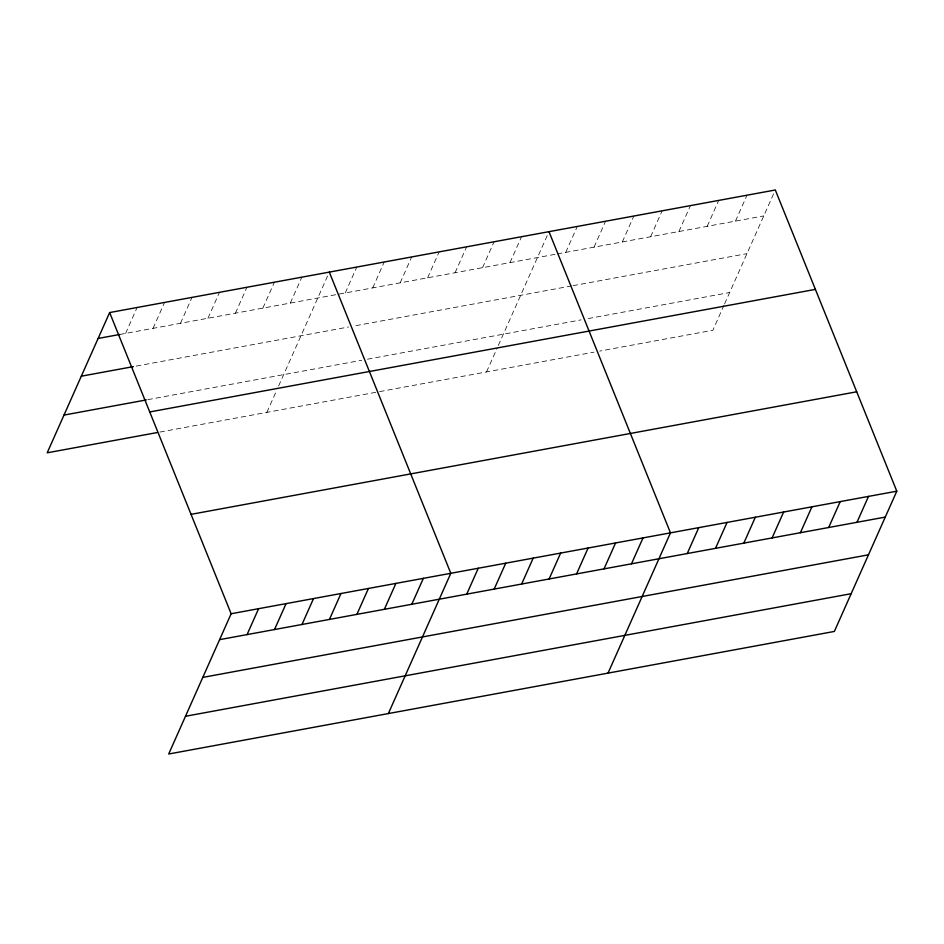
<?xml version="1.0" encoding="UTF-8"?>
<svg xmlns="http://www.w3.org/2000/svg" width="944" height="944" viewBox="0 0 944 944"><rect width="100%" height="100%" fill="white"/><g stroke="black" fill="none" stroke-linecap="round" stroke-linejoin="round"><path stroke-width="0.71" stroke-dasharray="4.72 3.54" d="M125.576 333.409L137.104 307.496M153.034 328.347L164.563 302.446M180.493 323.296L192.021 297.384M207.951 318.234L219.48 292.333M235.41 313.184L246.939 287.271M262.869 308.133L274.397 282.221M290.327 303.071L301.856 277.158M266.869 412.375L276.391 390.981M278.633 385.954L329.314 272.108M345.244 292.959L356.773 267.058M372.703 287.908L384.232 261.995M400.162 282.846L411.69 256.945M427.62 277.796L439.149 251.883M455.079 272.733L466.607 246.832M482.537 267.683L494.066 241.77M509.996 262.633L521.525 236.72M486.538 371.924L497.181 348.029M498.302 345.504L548.983 231.658M565.739 252.367L577.28 226.454M594.036 247.151L605.564 221.25M622.32 241.947L633.861 216.034M650.617 236.732L662.145 210.831M678.901 231.528L690.442 205.615M707.198 226.312L718.726 200.411M735.482 221.108L747.023 195.196M724.06 305.101L712.862 330.258L599.7 351.085M724.626 303.838L775.307 189.992M119.794 334.471L555.839 254.184M557.255 253.924L763.779 215.905M136.231 366.083L348.666 326.978M355.9 325.645L571.568 285.938M572.984 285.666L746.975 253.641M147.819 399.642L361.705 360.266M367.487 359.204L581.138 319.863M588.206 318.565L729.665 292.522M159.925 432.057L376.703 392.149M379.594 391.618L594.036 352.136"/><path stroke-width="1.42" d="M109.646 312.558L231.138 613.742L168.693 754.008L834.354 631.442L896.8 491.187L775.307 189.992L109.646 312.558L47.2 452.813L157.034 432.588M247.057 634.604L258.597 608.691M274.515 629.542L286.056 603.641M301.974 624.491L313.514 598.579M329.432 619.429L340.973 593.528M356.891 614.379L368.431 588.466M384.35 609.317L395.89 583.416M411.808 604.266L423.349 578.353M388.362 713.558L450.807 573.303L329.314 272.108M466.725 594.154L478.266 568.241M494.184 589.103L505.724 563.19M521.643 584.041L533.183 558.128M549.101 578.991L560.642 553.078M576.56 573.928L588.1 548.027M604.018 568.878L615.559 542.965M631.477 563.816L643.017 537.915M608.03 673.119L670.476 532.853L548.983 231.658M687.232 553.55L698.761 527.649M715.517 548.346L727.057 522.433M743.813 543.142L755.342 517.229M772.098 537.927L783.638 512.026M800.394 532.723L811.923 506.81M828.679 527.507L840.219 501.606M856.975 522.303L868.504 496.391M98.117 338.459L119.794 334.471M81.314 376.196L133.34 366.614M64.003 415.077L146.379 399.914M149.742 411.95L815.404 289.383M191.042 514.35L856.704 391.795M231.138 613.742L896.8 491.187M219.598 639.654L885.26 517.088M202.807 677.391L868.468 554.824M185.496 716.272L851.158 593.705"/></g></svg>
